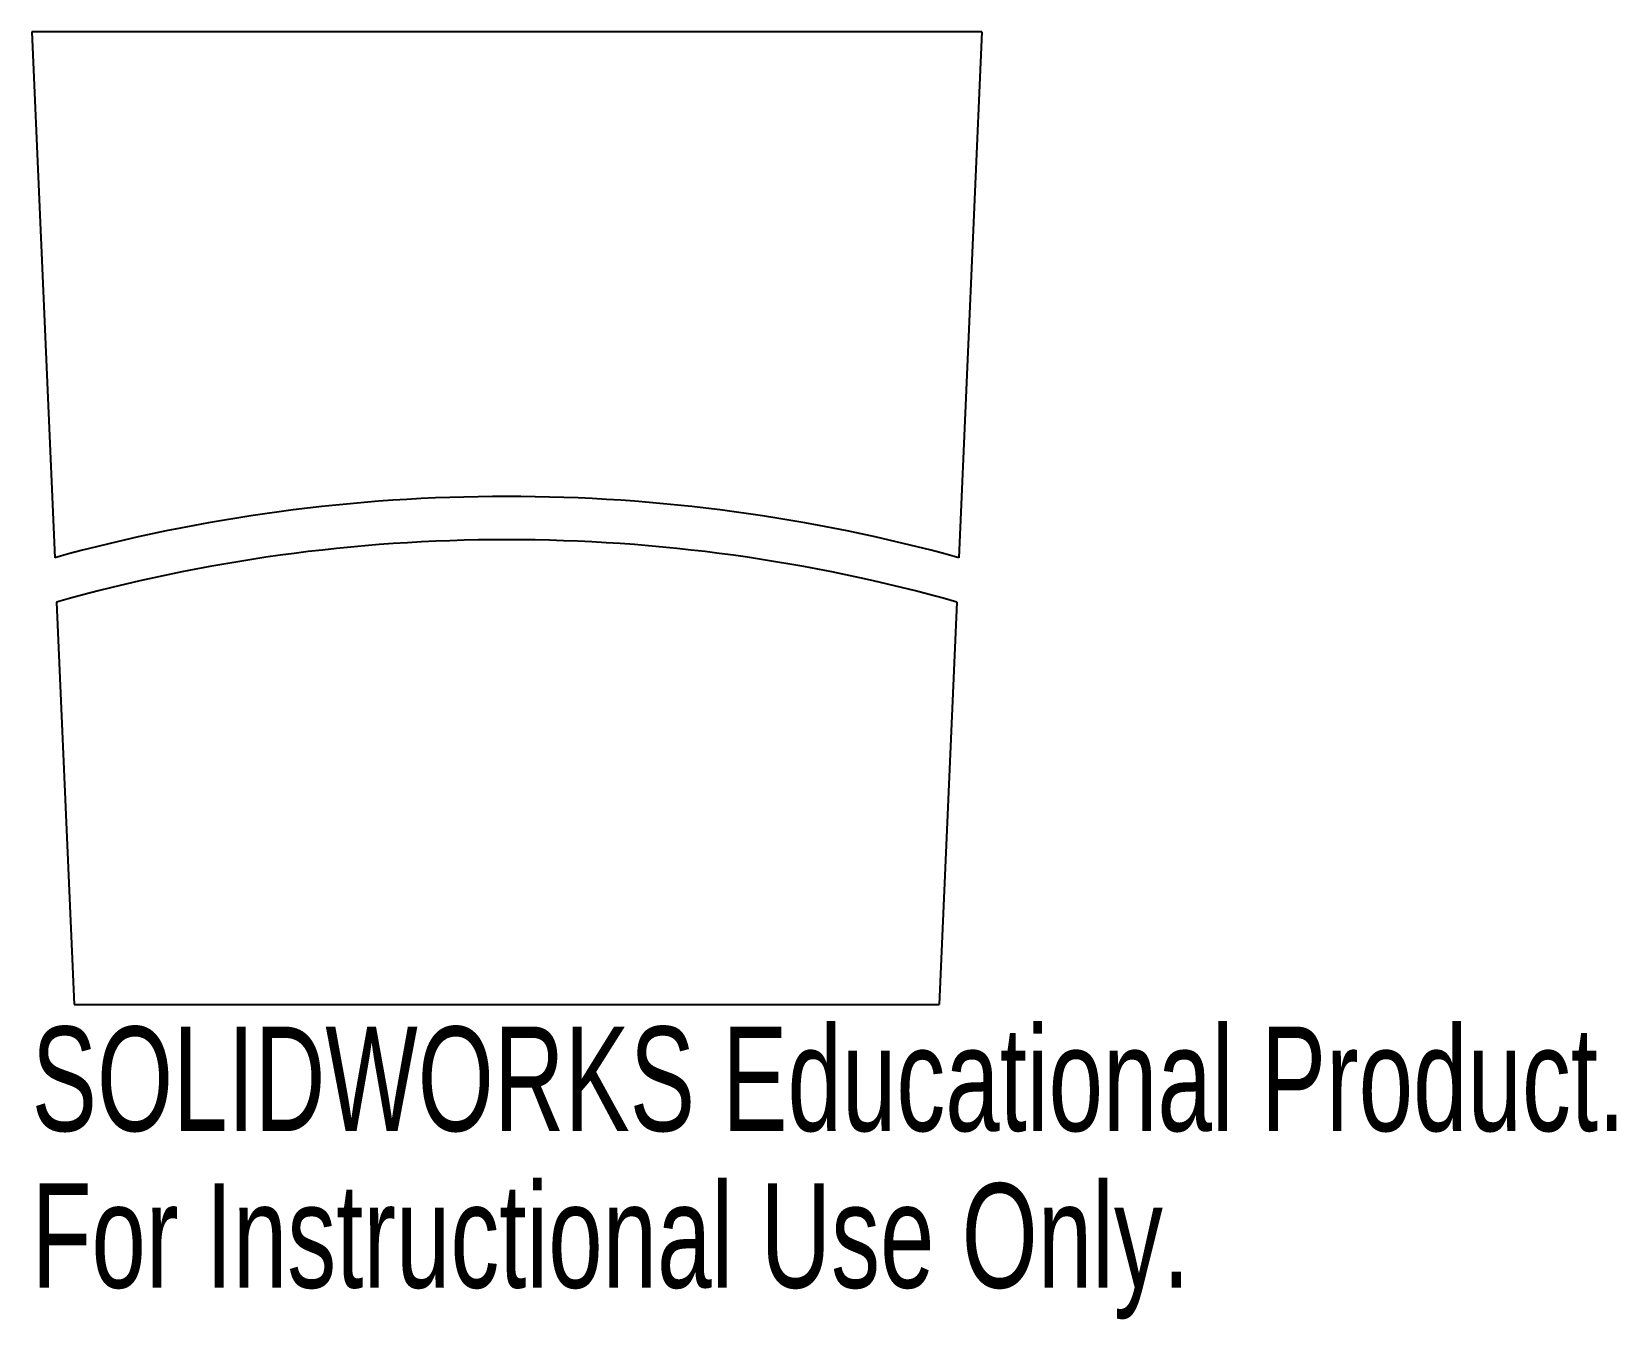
# Model space of a CAD drawing. Header units: millimetres. Extents: x -22 to 51.3, y 40.4 to 100.
import ezdxf

# ---------------------------------------------------------------- set-up
doc = ezdxf.new("R2010")
doc.units = ezdxf.units.MM
doc.styles.add('SLDTEXTSTYLE0', font='TXT', dxfattribs={"width": 0.7})

msp = doc.modelspace()

# ---------------------------------------------------------------- linework, layer by layer
at = {"color": 7, "linetype": 'Continuous', "lineweight": 25}
for p, q in [((-21.965, 100), (-20.902, 75.666)), ((21.965, 100), (-21.965, 100)), ((21.965, 100), (20.902, 75.666)), ((-20.813, 73.614), (-20, 55)), ((20.813, 73.614), (20, 55)), ((-20, 55), (20, 55))]:
    msp.add_line(p, q, dxfattribs=at)
for radius, start, end in [(78.5, 74.55749, 105.44251), (76.5, 74.21301, 105.78699)]:
    msp.add_arc((0, 0), radius, start, end, dxfattribs=at)

# ---------------------------------------------------------------- texts
at = {"color": 7, "linetype": 'Continuous', "char_height": 4.83362, "attachment_point": 1, "style": 'SLDTEXTSTYLE0'}
for s, insert in [('SOLIDWORKS Educational Product.', (-21.965, 53.98)), ('For Instructional Use Only.', (-21.965, 46.73))]:
    msp.add_mtext(s, dxfattribs=dict(at, insert=insert))

doc.saveas('drawing.dxf')
